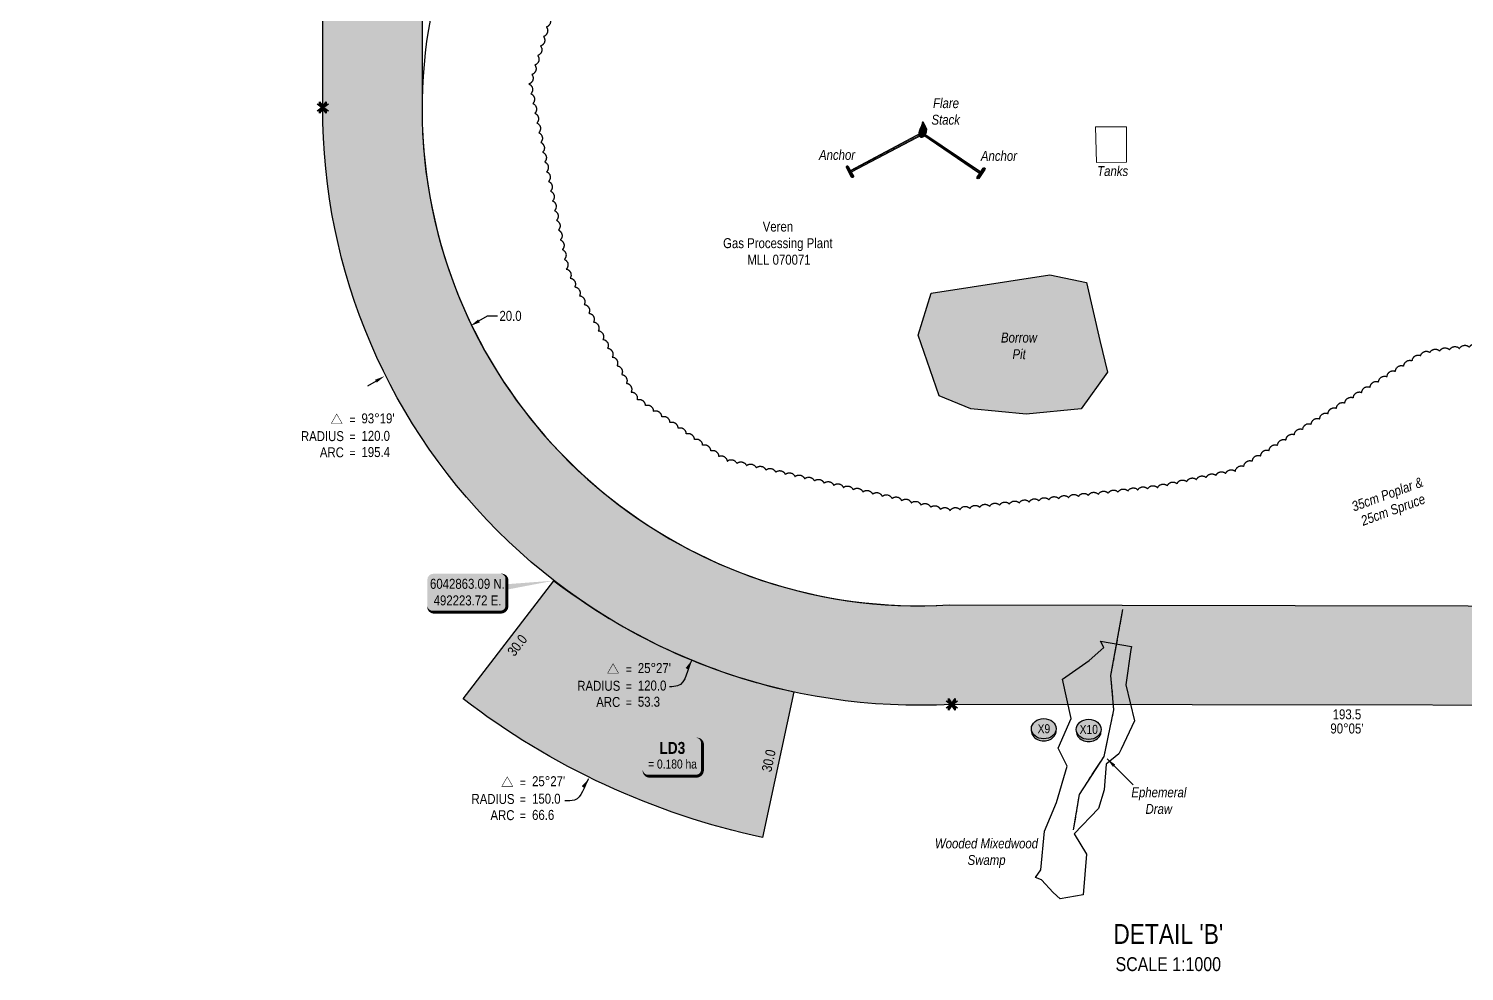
# Model space of a CAD drawing. Extents: x 487965 to 496519, y 6039746 to 6047500.
# Drawn here: x 491743 to 493187, y 6039746 to 6040694 of the extents above; entities that cross this region are included whole.
import ezdxf
from ezdxf.enums import TextEntityAlignment as Align

# ---------------------------------------------------------------- set-up
doc = ezdxf.new("R2010")
doc.units = 0
doc.header["$LTSCALE"] = 5
doc.header["$PDSIZE"] = 0.5
doc.linetypes.add('0', pattern=[1, 1, 0])
doc.linetypes.add('foc-TOPO-ephemeral', pattern=[6.25, 3.125, -0.625, 0.625, -0.625, 0.625, -0.625])
doc.layers.get('Defpoints').update_dxf_attribs({"color": 9})
for name, color, linetype, lineweight in [('AS-GENERAL', 48, 'Continuous', 18), ('C-WS-T', 13, 'Continuous', 9), ('P-TEMP-T', 46, 'Continuous', 18), ('T-TEXT', 48, 'Continuous', 18)]:
    doc.layers.add(name, color=color, linetype=linetype, lineweight=lineweight)
for name, color, linetype in [('AS-POWER-T', 104, 'Continuous'), ('AS-SYMBOL', 7, 'Continuous'), ('C-RW', 13, 'Continuous'), ('DETAIL-T', 7, 'Continuous'), ('L-BD1', 253, 'Continuous'), ('L-MON', 1, 'Continuous'), ('P-CROSSINGS', 250, 'Continuous'), ('P-PROPOSED', 10, 'Continuous'), ('P-PROPOSED-H', 21, 'Continuous'), ('P-TEMP-BLOCKS', 250, 'Continuous'), ('P-TEMP-H', 41, 'Continuous'), ('P-TEMP_LOG DECK', 46, 'Continuous'), ('P-TXT', 4, 'Continuous'), ('T-BUSH', 110, '0'), ('T-BUSH-T', 110, 'Continuous'), ('T-DRAW', 143, 'foc-TOPO-ephemeral'), ('T-WATER', 160, 'Continuous'), ('T-WATER-H', 133, 'Continuous'), ('T-WATER-T', 170, 'Continuous'), ('WETLAND', 143, 'Continuous'), ('WETLAND-T', 146, 'Continuous')]:
    doc.layers.add(name, color=color, linetype=linetype)
doc.styles.add('80', font='ARIALN.TTF', dxfattribs={"height": 10})
doc.styles.add('80CG', font='ARIALN.TTF', dxfattribs={"height": 10})
doc.styles.add('80L', font='ARIALN.TTF', dxfattribs={"height": 10})
doc.styles.add('BOLD', font='ARIALNB.TTF')
doc.styles.add('Crossing', font='ARIALN.TTF', dxfattribs={"height": 10})
doc.styles.add('foc-LtypeFont', font='ARIALN.TTF', dxfattribs={"height": 7.35})
doc.linetypes.add('foc-TOPO-flowdirection-NOLINE', pattern='A,0,[">",foc-LtypeFont,S=0.3,R=0,X=0,Y=-0.945],-20,[">",foc-LtypeFont,S=0.3,R=0,X=0,Y=-0.945],0', length=20)
doc.dimstyles.new('Compass 5 000', dxfattribs={"dimscale": 5, "dimtxt": 9, "dimasz": 2, "dimexe": 0.2, "dimexo": 0.0625, "dimgap": 0.5, "dimtad": 0, "dimtih": 1, "dimtoh": 1, "dimzin": 0, "dimdsep": 46, "dimtxsty": '80CG', "dimcen": 0.1, "dimse1": 1, "dimse2": 1, "dimclrd": 256, "dimclrt": 256, "dimaunit": 1, "dimadec": 4, "dimazin": 0, "dimtfac": 0.06, "dimtofl": 0, "dimtmove": 0, "dimatfit": 1, "dimfxl": 0.2, "dimtolj": 1, "dimtzin": 0, "dimlwd": -1, "dimarcsym": 0})

# ---------------------------------------------------------------- blocks, each defined once
blk = doc.blocks.new('*U77')
h = blk.add_hatch(color=255)
h.dxf.hatch_style = 1
edge = h.paths.add_edge_path()
edge.add_arc((0, 16.49), 0.2, 0, 180, ccw=False)
edge.add_line((0.2, 16.49), (0.2, 0.2))
edge.add_line((0.2, 0.2), (-0.2, 0.2))
edge.add_line((-0.2, 0.2), (-0.2, 16.49))
h = blk.add_hatch(color=255)
h.dxf.hatch_style = 1
edge = h.paths.add_edge_path()
edge.add_arc((-1.1, 0), 0.2, 90, 270, ccw=False)
edge.add_line((-1.1, 0.2), (0.2, 0.2))
edge.add_line((0.2, 0.2), (1.1, 0.2))
edge.add_arc((1.1, 0), 0.2, -90, 90, ccw=False)
edge.add_line((1.1, -0.2), (-1.1, -0.2))
at = {"color": 255, "flags": 128}
blk.add_lwpolyline([(-0.2, 16.49, -1), (0.2, 16.49), (0.2, 0.2), (-0.2, 0.2)], format="xyb", close=True, dxfattribs=at)
at = {"color": 72, "const_width": 0.1, "flags": 128}
for points in [[(0, 16.49), (0, 0)], [(-1.1, 0), (1.1, 0)]]:
    blk.add_lwpolyline(points, dxfattribs=at)
at = {"color": 255}
blk.add_lwpolyline([(-1.1, -0.2, -1), (-1.1, 0.2), (0.2, 0.2), (1.1, 0.2, -1), (1.1, -0.2)], format="xyb", close=True, dxfattribs=at)
blk = doc.blocks.new('*U78')
h = blk.add_hatch(color=255)
h.dxf.hatch_style = 1
edge = h.paths.add_edge_path()
edge.add_arc((0, 14.25), 0.2, 0, 180, ccw=False)
edge.add_line((0.2, 14.25), (0.2, 0.2))
edge.add_line((0.2, 0.2), (-0.2, 0.2))
edge.add_line((-0.2, 0.2), (-0.2, 14.25))
h = blk.add_hatch(color=255)
h.dxf.hatch_style = 1
edge = h.paths.add_edge_path()
edge.add_arc((-1.1, 0), 0.2, 90, 270, ccw=False)
edge.add_line((-1.1, 0.2), (0.2, 0.2))
edge.add_line((0.2, 0.2), (1.1, 0.2))
edge.add_arc((1.1, 0), 0.2, -90, 90, ccw=False)
edge.add_line((1.1, -0.2), (-1.1, -0.2))
at = {"color": 255, "flags": 128}
blk.add_lwpolyline([(-0.2, 14.25, -1), (0.2, 14.25), (0.2, 0.2), (-0.2, 0.2)], format="xyb", close=True, dxfattribs=at)
at = {"color": 72, "const_width": 0.1, "flags": 128}
for points in [[(0, 14.25), (0, 0)], [(-1.1, 0), (1.1, 0)]]:
    blk.add_lwpolyline(points, dxfattribs=at)
at = {"color": 255}
blk.add_lwpolyline([(-1.1, -0.2, -1), (-1.1, 0.2), (0.2, 0.2), (1.1, 0.2, -1), (1.1, -0.2)], format="xyb", close=True, dxfattribs=at)
blk = doc.blocks.new('FLARE')
h = blk.add_hatch(color=255)
h.dxf.hatch_style = 1
h.paths.add_polyline_path([(0.16, 2.41, 0.114147), (0.13, 2.43), (0.11, 2.44, 0.261551), (0.01, 2.42), (0, 2.41, 0.131268), (-0.03, 2.37), (-0.04, 2.35, 0.041497), (-0.05, 2.33), (-0.05, 2.29, 0.015174), (-0.05, 2.29), (-0.06, 2.24, 0.004376), (-0.06, 2.24), (-0.07, 2.18), (-0.08, 2.11), (-0.09, 2.05), (-0.1, 1.98), (-0.12, 1.91), (-0.14, 1.83), (-0.17, 1.76), (-0.19, 1.68), (-0.22, 1.61), (-0.26, 1.53), (-0.29, 1.46), (-0.32, 1.39), (-0.36, 1.32), (-0.39, 1.25, 0.000505), (-0.39, 1.25), (-0.43, 1.18, 0.002398), (-0.43, 1.18), (-0.46, 1.1, 0.004177), (-0.46, 1.1), (-0.5, 1.03, 0.005735), (-0.5, 1.03), (-0.53, 0.95, 0.006994), (-0.53, 0.95), (-0.56, 0.87, 0.00791), (-0.57, 0.87), (-0.6, 0.78, 0.008323), (-0.6, 0.78), (-0.63, 0.69, 0.008095), (-0.63, 0.68), (-0.66, 0.59, 0.008067), (-0.66, 0.59), (-0.68, 0.49, 0.008387), (-0.68, 0.49), (-0.7, 0.39, 0.009056), (-0.71, 0.38), (-0.72, 0.28, 0.010123), (-0.72, 0.28), (-0.74, 0.18, 0.011689), (-0.74, 0.18), (-0.75, 0.08, 0.013925), (-0.75, 0.08), (-0.75, -0.02, 0.016488), (-0.75, -0.02), (-0.75, -0.11, 0.017255), (-0.75, -0.12), (-0.74, -0.2, 0.01735), (-0.74, -0.2), (-0.73, -0.28, 0.017311), (-0.73, -0.29), (-0.71, -0.36, 0.01715), (-0.71, -0.36), (-0.69, -0.43, 0.016886), (-0.69, -0.44), (-0.66, -0.5, 0.016546), (-0.66, -0.5), (-0.63, -0.56, 0.016164), (-0.63, -0.56), (-0.6, -0.61, 0.016329), (-0.6, -0.62), (-0.57, -0.66, 0.018828), (-0.57, -0.67), (-0.54, -0.71, 0.022087), (-0.53, -0.71), (-0.5, -0.75, 0.025345), (-0.49, -0.76), (-0.46, -0.78, 0.028234), (-0.45, -0.79), (-0.42, -0.82, 0.030298), (-0.41, -0.82), (-0.37, -0.84, 0.031129), (-0.36, -0.85), (-0.32, -0.86, 0.030544), (-0.31, -0.87), (-0.27, -0.88, 0.028465), (-0.26, -0.88), (-0.22, -0.89, 0.025311), (-0.21, -0.89), (-0.16, -0.89, 0.02283), (-0.15, -0.89), (-0.11, -0.89, 0.021226), (-0.1, -0.89), (-0.05, -0.88, 0.020401), (-0.04, -0.88), (0, -0.87, 0.020299), (0.01, -0.87), (0.05, -0.85, 0.020911), (0.06, -0.85), (0.11, -0.83, 0.022277), (0.11, -0.83), (0.15, -0.81, 0.023712), (0.16, -0.8), (0.2, -0.78, 0.022408), (0.21, -0.78), (0.24, -0.75, 0.01993), (0.25, -0.74), (0.28, -0.72, 0.017146), (0.28, -0.71), (0.31, -0.68, 0.014211), (0.32, -0.68), (0.35, -0.64, 0.011221), (0.35, -0.64), (0.37, -0.61, 0.008212), (0.38, -0.61), (0.4, -0.57, 0.005172), (0.4, -0.57), (0.42, -0.54, 0.002523), (0.43, -0.54), (0.45, -0.5, 0.001671), (0.45, -0.5), (0.47, -0.47, 0.001229), (0.47, -0.47), (0.49, -0.44, 0.00075), (0.49, -0.44), (0.51, -0.41, 0.00026), (0.51, -0.41), (0.54, -0.37), (0.56, -0.34), (0.58, -0.3), (0.61, -0.27), (0.63, -0.23, 0.001311), (0.63, -0.23), (0.66, -0.19, 0.003726), (0.66, -0.19), (0.69, -0.15, 0.006065), (0.69, -0.14), (0.72, -0.1, 0.008452), (0.72, -0.1), (0.74, -0.05, 0.010991), (0.75, -0.05), (0.77, 0, 0.013767), (0.77, 0), (0.79, 0.05, 0.016839), (0.8, 0.05), (0.81, 0.1, 0.019104), (0.82, 0.11), (0.83, 0.15, 0.016987), (0.83, 0.16), (0.84, 0.21, 0.013636), (0.84, 0.21), (0.85, 0.26, 0.010244), (0.85, 0.27), (0.86, 0.31, 0.006846), (0.86, 0.32), (0.86, 0.37, 0.003419), (0.86, 0.37), (0.86, 0.41), (0.87, 0.46), (0.87, 0.5), (0.88, 0.54), (0.88, 0.59), (0.89, 0.63, 0.001278), (0.89, 0.63), (0.89, 0.67, 0.004735), (0.89, 0.67), (0.9, 0.71, 0.008354), (0.9, 0.72), (0.9, 0.76, 0.012059), (0.9, 0.76), (0.9, 0.8, 0.015712), (0.9, 0.81), (0.9, 0.85, 0.018457), (0.9, 0.85), (0.9, 0.89, 0.018102), (0.9, 0.9), (0.89, 0.94, 0.016533), (0.89, 0.95), (0.88, 0.99, 0.014576), (0.88, 0.99), (0.87, 1.03, 0.012435), (0.86, 1.04), (0.85, 1.08, 0.010283), (0.85, 1.09), (0.83, 1.13, 0.00824), (0.83, 1.13), (0.81, 1.18, 0.00638), (0.81, 1.18), (0.78, 1.23, 0.004735), (0.78, 1.23), (0.76, 1.29, 0.003388), (0.75, 1.29), (0.73, 1.34, 0.002345), (0.73, 1.34), (0.7, 1.4, 0.001492), (0.7, 1.4), (0.67, 1.46, 0.000746), (0.67, 1.46), (0.63, 1.51), (0.6, 1.57), (0.57, 1.62), (0.55, 1.68), (0.52, 1.73), (0.49, 1.78), (0.47, 1.83), (0.45, 1.87), (0.42, 1.92), (0.4, 1.97), (0.38, 2.02), (0.35, 2.08, 0.000332), (0.35, 2.08), (0.33, 2.13, 0.001849), (0.33, 2.13), (0.3, 2.19, 0.0038), (0.3, 2.19), (0.27, 2.24, 0.006473), (0.27, 2.24), (0.25, 2.29, 0.010865), (0.24, 2.3), (0.22, 2.34, 0.019524), (0.22, 2.34), (0.19, 2.38, 0.041077), (0.18, 2.39)])
at = {"color": 48, "flags": 128}
for points in [[(0.11, -0.72), (0.07, -0.74), (0.03, -0.76), (-0.02, -0.77), (-0.07, -0.78), (-0.11, -0.79), (-0.16, -0.79), (-0.2, -0.79), (-0.25, -0.78), (-0.29, -0.77), (-0.32, -0.76), (-0.36, -0.74), (-0.4, -0.71), (-0.43, -0.68), (-0.46, -0.65), (-0.49, -0.61), (-0.52, -0.56), (-0.54, -0.51), (-0.57, -0.46), (-0.59, -0.4), (-0.61, -0.33), (-0.63, -0.26), (-0.64, -0.19), (-0.65, -0.11), (-0.65, -0.02), (-0.65, 0.07), (-0.64, 0.17), (-0.63, 0.27), (-0.61, 0.36), (-0.58, 0.46), (-0.56, 0.56), (-0.53, 0.66), (-0.5, 0.75), (-0.47, 0.83), (-0.44, 0.91), (-0.41, 0.99), (-0.37, 1.06), (-0.34, 1.13), (-0.3, 1.2), (-0.27, 1.27), (-0.23, 1.34), (-0.2, 1.42), (-0.16, 1.49), (-0.13, 1.57), (-0.1, 1.65), (-0.07, 1.73), (-0.04, 1.8), (-0.02, 1.88), (0, 1.96), (0.01, 2.03), (0.02, 2.1), (0.03, 2.17), (0.04, 2.22), (0.05, 2.27), (0.05, 2.31), (0.06, 2.34), (0.08, 2.35), (0.09, 2.34), (0.11, 2.32), (0.13, 2.29), (0.16, 2.25), (0.18, 2.2), (0.21, 2.14), (0.24, 2.09), (0.26, 2.03), (0.29, 1.98), (0.31, 1.93), (0.33, 1.88), (0.36, 1.83), (0.38, 1.78), (0.41, 1.73), (0.43, 1.68), (0.46, 1.63), (0.49, 1.58), (0.52, 1.52), (0.55, 1.47), (0.58, 1.41), (0.61, 1.35), (0.64, 1.3), (0.67, 1.24), (0.69, 1.19), (0.72, 1.14), (0.74, 1.09), (0.75, 1.05), (0.77, 1), (0.78, 0.96), (0.79, 0.92), (0.8, 0.88), (0.8, 0.84), (0.8, 0.8), (0.8, 0.76), (0.8, 0.72), (0.79, 0.68), (0.79, 0.64), (0.78, 0.6), (0.78, 0.56), (0.77, 0.51), (0.77, 0.47), (0.76, 0.42), (0.76, 0.37), (0.76, 0.33), (0.75, 0.28), (0.74, 0.23), (0.73, 0.18), (0.72, 0.13), (0.7, 0.09), (0.68, 0.04), (0.66, 0), (0.63, -0.05), (0.61, -0.09), (0.58, -0.13), (0.55, -0.17), (0.53, -0.21), (0.5, -0.25), (0.48, -0.28), (0.45, -0.32), (0.43, -0.35), (0.41, -0.38), (0.39, -0.42), (0.37, -0.45), (0.34, -0.48), (0.32, -0.51), (0.3, -0.55), (0.27, -0.58), (0.24, -0.61), (0.21, -0.64), (0.18, -0.67), (0.15, -0.7)], [(0.02, -0.75), (-0.01, -0.76), (-0.03, -0.77), (-0.05, -0.78), (-0.08, -0.78), (-0.11, -0.79), (-0.13, -0.79), (-0.16, -0.79), (-0.18, -0.78), (-0.2, -0.78), (-0.23, -0.77), (-0.25, -0.76), (-0.26, -0.74), (-0.28, -0.73), (-0.3, -0.71), (-0.32, -0.69), (-0.33, -0.66), (-0.35, -0.63), (-0.36, -0.6), (-0.37, -0.57), (-0.39, -0.53), (-0.4, -0.49), (-0.4, -0.45), (-0.41, -0.41), (-0.41, -0.36), (-0.41, -0.31), (-0.4, -0.25), (-0.39, -0.2), (-0.38, -0.14), (-0.37, -0.09), (-0.36, -0.03), (-0.34, 0.02), (-0.32, 0.07), (-0.31, 0.12), (-0.29, 0.16), (-0.27, 0.21), (-0.25, 0.25), (-0.23, 0.29), (-0.21, 0.33), (-0.19, 0.37), (-0.17, 0.41), (-0.15, 0.45), (-0.14, 0.49), (-0.12, 0.53), (-0.1, 0.58), (-0.08, 0.62), (-0.07, 0.66), (-0.06, 0.71), (-0.05, 0.75), (-0.04, 0.79), (-0.03, 0.83), (-0.03, 0.87), (-0.02, 0.9), (-0.02, 0.93), (-0.01, 0.95), (-0.01, 0.96), (0, 0.97), (0.01, 0.96), (0.02, 0.95), (0.03, 0.94), (0.04, 0.91), (0.06, 0.88), (0.07, 0.86), (0.09, 0.82), (0.1, 0.79), (0.12, 0.76), (0.13, 0.74), (0.14, 0.71), (0.16, 0.68), (0.17, 0.65), (0.18, 0.63), (0.2, 0.6), (0.21, 0.57), (0.23, 0.54), (0.25, 0.51), (0.26, 0.47), (0.28, 0.44), (0.3, 0.41), (0.31, 0.38), (0.33, 0.35), (0.34, 0.32), (0.36, 0.29), (0.37, 0.27), (0.38, 0.24), (0.39, 0.22), (0.39, 0.19), (0.4, 0.17), (0.4, 0.15), (0.41, 0.13), (0.41, 0.1), (0.41, 0.08), (0.4, 0.06), (0.4, 0.04), (0.4, 0.01), (0.39, -0.01), (0.39, -0.03), (0.39, -0.06), (0.39, -0.08), (0.38, -0.11), (0.38, -0.14), (0.38, -0.16), (0.38, -0.19), (0.37, -0.22), (0.37, -0.24), (0.36, -0.27), (0.35, -0.3), (0.34, -0.32), (0.32, -0.35), (0.31, -0.37), (0.3, -0.4), (0.28, -0.42), (0.27, -0.44), (0.25, -0.46), (0.24, -0.48), (0.22, -0.5), (0.21, -0.52), (0.2, -0.54), (0.19, -0.56), (0.17, -0.58), (0.16, -0.6), (0.15, -0.61), (0.14, -0.63), (0.12, -0.65), (0.11, -0.67), (0.09, -0.69), (0.08, -0.7), (0.06, -0.72), (0.04, -0.74)]]:
    blk.add_lwpolyline(points, close=True, dxfattribs=at)
blk = doc.blocks.new('TEMP')
h = blk.add_hatch(color=255)
h.dxf.hatch_style = 1
h.paths.add_polyline_path([(0, 0.25), (-0.67, 1.15), (-0.67, 0.67), (-1.15, 0.67), (-0.25, 0), (-1.15, -0.67), (-0.67, -0.67), (-0.67, -1.15), (0, -0.25), (0.67, -1.15), (0.67, -0.67), (1.15, -0.67), (0.25, 0), (1.15, 0.67), (0.67, 0.67), (0.67, 1.15)])
h.paths.add_polyline_path([(0.57, 0.85), (0.57, 0.57), (0.85, 0.57), (0.08, 0), (0.85, -0.57), (0.57, -0.57), (0.57, -0.85), (0, -0.08), (-0.57, -0.85), (-0.57, -0.57), (-0.85, -0.57), (-0.08, 0), (-0.85, 0.57), (-0.57, 0.57), (-0.57, 0.85), (0, 0.08)], flags=16)
h = blk.add_hatch(color=1)
h.dxf.hatch_style = 1
h.paths.add_polyline_path([(0, 0.08), (-0.57, 0.85), (-0.57, 0.57), (-0.85, 0.57), (-0.08, 0), (-0.85, -0.57), (-0.57, -0.57), (-0.57, -0.85), (0, -0.08), (0.57, -0.85), (0.57, -0.57), (0.85, -0.57), (0.08, 0), (0.85, 0.57), (0.57, 0.57), (0.57, 0.85)])
at = {"color": 1}
for p, q in [((-0.08, 0), (0.08, 0)), ((0, 0.08), (0, -0.08))]:
    blk.add_line(p, q, dxfattribs=at)
at = {"color": 255, "flags": 128}
blk.add_lwpolyline([(-0.25, 0), (-1.15, 0.67), (-0.67, 0.67), (-0.67, 1.15), (0, 0.25), (0.67, 1.15), (0.67, 0.67), (1.15, 0.67), (0.25, 0), (1.15, -0.67), (0.67, -0.67), (0.67, -1.15), (0, -0.25), (-0.67, -1.15), (-0.67, -0.67), (-1.15, -0.67)], close=True, dxfattribs=at)
at = {"color": 1, "flags": 128}
blk.add_lwpolyline([(-0.08, 0), (-0.85, 0.57), (-0.57, 0.57), (-0.57, 0.85), (0, 0.08), (0.57, 0.85), (0.57, 0.57), (0.85, 0.57), (0.08, 0), (0.85, -0.57), (0.57, -0.57), (0.57, -0.85), (0, -0.08), (-0.57, -0.85), (-0.57, -0.57), (-0.85, -0.57)], close=True, dxfattribs=at)
blk = doc.blocks.new('*D73')
at = {"layer": 'Defpoints', "color": 0, "transparency": 16777216}
for p in [(492187.6, 6040395.5), (492207.5, 6040361.5), (492121.2, 6040311)]:
    blk.add_point(p, dxfattribs=at)
at = {"layer": 'P-TXT', "transparency": 16777216}
for p, q in [((492196.2, 6040400.6), (492204.8, 6040405.6)), ((492204.8, 6040405.6), (492214.8, 6040405.6)), ((492092.7, 6040340), (492084, 6040335))]:
    blk.add_line(p, q, dxfattribs=at)
for points in [[(492195.4, 6040402), (492197.1, 6040399.1), (492187.6, 6040395.5)], [(492091.8, 6040341.4), (492093.5, 6040338.6), (492101.3, 6040345.1)]]:
    blk.add_solid(points, dxfattribs=at)
at = {"layer": 'P-TXT', "transparency": 16777216, "insert": (492228, 6040405.6), "char_height": 10, "attachment_point": 5, "style": '80CG'}
blk.add_mtext('\\A1;20.0', dxfattribs=at)
blk = doc.blocks.new('curve')
at = {"const_width": 0.1}
blk.add_lwpolyline([(-4.99, 5.39), (-6.08, 3.49), (-3.89, 3.49)], close=True, dxfattribs=at)
at = {"style": '80'}
for p in [(-2.44, 3.36), (-2.44, -0.04), (-2.44, -3.3)]:
    blk.add_text('=', height=1.8, dxfattribs=at).set_placement(p)
for s, p in [('RADIUS', (-3.54, -0.05)), ('ARC', (-3.54, -3.31))]:
    blk.add_text(s, height=2, dxfattribs=at).set_placement(p, align=Align.RIGHT)
for tag, p in [('DELTA', (0, 3.52)), ('CURVE_RADIUS', (0, 0)), ('ARC_LENGTH', (0, -3.26))]:
    blk.add_attdef(tag, p, '', height=2, dxfattribs=at)
blk = doc.blocks.new('*U81')
h = blk.add_hatch(color=254)
edge = h.paths.add_edge_path()
edge.add_line((-34, -20), (34, -20))
edge.add_arc((34, -14), 6, 270, 360)
edge.add_line((40, -14), (40, 12.5))
edge.add_arc((34, 12.5), 6, 0, 90)
edge.add_line((34, 18.5), (-34, 18.5))
edge.add_arc((-34, 12.5), 6, 90, 180)
edge.add_line((-40, 12.5), (-40, -14))
edge.add_arc((-34, -14), 6, 180, 270)
at = {"color": 1, "flags": 128}
blk.add_lwpolyline([(-34, -20, 3, 3, 0), (34, -20, 3, 3, 0.414214), (40, -14, 3, 3, 0), (40, 12.5, 3, 0, 0.414214), (34, 18.5, 0, 0, 0), (-34, 18.5, 0, 0, 0.414214), (-40, 12.5, 0, 0, 0), (-40, -14, 0, 3, 0.414214)], format="xyseb", close=True, dxfattribs=at)
blk.add_lwpolyline([(87.4, 11.6, 0, 10, 0), (0, 0, 5, 5, 0)], format="xyseb", dxfattribs=at)
at = {"color": 1, "style": '80'}
blk.add_attdef('ENTER_TEXT_001', (-36, -5), '', height=10, dxfattribs=at)
blk = doc.blocks.new('*U94')
at = {"true_color": 0xff8aff}
h = blk.add_hatch(color=211, dxfattribs=at)
edge = h.paths.add_edge_path()
edge.add_line((-24, -20), (24, -20))
edge.add_arc((24, -14), 6, 270, 360)
edge.add_line((30, -14), (30, 12.5))
edge.add_arc((24, 12.5), 6, 0, 90)
edge.add_line((24, 18.5), (-24, 18.5))
edge.add_arc((-24, 12.5), 6, 90, 180)
edge.add_line((-30, 12.5), (-30, -14))
edge.add_arc((-24, -14), 6, 180, 270)
at = {"color": 250, "flags": 128}
blk.add_lwpolyline([(-24, -20, 3, 3, 0), (24, -20, 3, 3, 0.414214), (30, -14, 3, 3, 0), (30, 12.5, 3, 0, 0.414214), (24, 18.5, 0, 0, 0), (-24, 18.5, 0, 0, 0.414214), (-30, 12.5, 0, 0, 0), (-30, -14, 0, 3, 0.414214)], format="xyseb", close=True, dxfattribs=at)
at = {"flags": 128}
blk.add_lwpolyline([(-28.2, 1.9, 0, 7.5, 0), (0, 0, 0, 0, 0)], format="xyseb", dxfattribs=at)
at = {"color": 250}
for tag, p, height, style in [('TEMP_AREA_W1_001', (-9.2, 2.2), 12, 'BOLD'), ('ENTER_TEXT_001', (-30.7, -12.5), 9, '80')]:
    blk.add_attdef(tag, p, '', height=height, dxfattribs=dict(at, style=style))
blk = doc.blocks.new('xing2')
h = blk.add_hatch(color=50)
h.dxf.hatch_style = 1
edge = h.paths.add_edge_path()
edge.add_ellipse((0, 0), major_axis=(-12.5, 0), ratio=0.816297, start_angle=0, end_angle=360)
h = blk.add_hatch(color=250)
h.dxf.hatch_style = 1
edge = h.paths.add_edge_path()
edge.add_ellipse((0, -2), major_axis=(-12.5, 0), ratio=0.816297, start_angle=0, end_angle=180)
edge.add_line((12.5, -2), (12.5, 0))
edge.add_ellipse((0, 0), major_axis=(-12.5, 0), ratio=0.816297, start_angle=0, end_angle=180, ccw=False)
edge.add_line((-12.5, 0), (-12.5, -2))
at = {"color": 250}
blk.add_ellipse((0, 0), major_axis=(-12.5, 0), ratio=0.816297, dxfattribs=at)
blk.add_ellipse((0, -2), major_axis=(-12.5, 0), ratio=0.816297, start_param=0, end_param=3.141593, dxfattribs=at)
at = {"color": 250, "style": 'Crossing'}
blk.add_attdef('CROSSING', text='', height=9, dxfattribs=at).set_placement((0.1, 0), align=Align.MIDDLE_CENTER)
at = {"color": 250, "style": 'Crossing', "flags": 1}
for tag, p in [('OWNER', (0.1, -12.5)), ('DESCRIPTION', (0.1, -25.8)), ('LOCATION', (0.1, -39.3)), ('DWG_REF', (0.1, -52.8))]:
    blk.add_attdef(tag, text='', height=9, dxfattribs=at).set_placement(p, align=Align.MIDDLE_CENTER)

msp = doc.modelspace()

# ---------------------------------------------------------------- hatches: boundary and pattern name
at = {"layer": 'P-PROPOSED-H'}
h = msp.add_hatch(color=256, dxfattribs=at)
h.dxf.hatch_style = 1
edge = h.paths.add_edge_path()
edge.add_line((491743.591, 6041467.413), (492140.231, 6041466.854))
edge.add_line((492140.231, 6041466.854), (492139.029, 6040615.11))
edge.add_arc((492638.767, 6040613.7), 499.739, 179.838389, 273.469934)
edge.add_line((492669.014, 6040114.877), (493539.209, 6040113.493))
edge.add_line((493539.209, 6040113.493), (493540.353, 6040706.632))
edge.add_line((493540.353, 6040706.632), (493390.798, 6040706.547))
edge.add_line((493390.798, 6040706.547), (493390.741, 6040806.495))
edge.add_line((493390.741, 6040806.495), (493640.494, 6040806.637))
edge.add_line((493640.494, 6040806.637), (493638.964, 6040013.386))
edge.add_line((493638.964, 6040013.386), (492671.82, 6040014.925))
edge.add_arc((492638.767, 6040613.7), 599.687, 179.84543, 273.159572, ccw=False)
edge.add_line((492039.082, 6040615.318), (492040.142, 6041367.047))
edge.add_line((492040.142, 6041367.047), (491743.416, 6041367.465))
edge.add_line((491743.416, 6041367.465), (491743.591, 6041467.413))
at = {"layer": 'P-TEMP-H'}
h = msp.add_hatch(color=256, dxfattribs=at)
h.dxf.hatch_style = 1
edge = h.paths.add_edge_path()
edge.add_line((492180.297, 6040020.483), (492271.7, 6040139.319))
edge.add_arc((492640.236, 6040618.556), 604.555, 232.439499, 257.841411)
edge.add_line((492512.906, 6040027.562), (492481.331, 6039881.003))
edge.add_arc((492640.224, 6040618.529), 754.448, 232.437974, 257.842038, ccw=False)
at = {"layer": 'T-WATER-H'}
h = msp.add_hatch(color=256, dxfattribs=at)
h.dxf.hatch_style = 1
h.paths.add_polyline_path([(492690.895, 6040312.133), (492659.145, 6040325.362), (492637.979, 6040386.216), (492651.208, 6040428.55), (492770.27, 6040447.07), (492807.312, 6040439.133), (492820.541, 6040380.924), (492828.479, 6040349.174), (492802.021, 6040312.133), (492746.458, 6040306.841)])

# ---------------------------------------------------------------- linework, layer by layer
at = {"layer": 'AS-GENERAL', "flags": 128}
msp.add_lwpolyline([(492847.575, 6040560.383), (492847.655, 6040595.818), (492816.32, 6040595.683), (492817.265, 6040559.998)], close=True, dxfattribs=at)
at = {"layer": 'C-RW'}
msp.add_lwpolyline([(493541.553, 6041212.885), (493391.881, 6041213.137), (492777.452, 6041214.168), (492541.975, 6041214.564), (492541.743, 6041104.103, 0.9346832), (492669.032, 6040115.057), (493539.227, 6040113.511), (493539.756, 6040363.38)], format="xyb", close=True, dxfattribs=at)
at = {"layer": 'P-PROPOSED', "flags": 128}
msp.add_lwpolyline([(491743.591, 6041467.413), (492140.231, 6041466.854), (492139.029, 6040615.11, 0.43290207), (492669.014, 6040114.877), (493539.209, 6040113.493), (493540.353, 6040706.632), (493390.798, 6040706.547), (493390.741, 6040806.495), (493640.494, 6040806.637), (493638.964, 6040013.386), (492671.82, 6040014.925, -0.43125858), (492039.082, 6040615.318), (492040.142, 6041367.047), (491743.416, 6041367.465)], format="xyb", dxfattribs=at)
at = {"layer": 'P-TEMP_LOG DECK', "linetype": 'Continuous', "flags": 128}
msp.add_lwpolyline([(492180.297, 6040020.483), (492271.7, 6040139.319, 0.11129286), (492512.906, 6040027.562), (492481.331, 6039881.003, -0.11130237)], format="xyb", close=True, dxfattribs=at)
at = {"layer": 'T-BUSH', "flags": 128}
msp.add_lwpolyline([(491847.034, 6041230.002, -0.52056705), (491857.025, 6041230.247, -0.52056705), (491867.017, 6041230.492, -0.52056705), (491877.009, 6041230.737, -0.52056705), (491887.001, 6041230.982, -0.52056705), (491896.993, 6041231.227, -0.52056705), (491906.984, 6041231.472, -0.52056705), (491916.976, 6041231.716, -0.52056705), (491926.968, 6041231.961, -0.52056705), (491936.96, 6041232.206, -0.52056705), (491946.952, 6041232.451, -0.52056705), (491956.943, 6041232.696, -0.52056705), (491966.935, 6041232.941, -0.52056705), (491976.927, 6041233.186, -0.52056705), (491986.919, 6041233.431, -0.52056705), (491996.91, 6041233.676, -0.52056705), (492006.902, 6041233.92, -0.52056705), (492016.894, 6041234.165, -0.52056705), (492026.886, 6041234.41, -0.52056705), (492036.876, 6041234.21, -0.52056705), (492046.867, 6041233.914, -0.52056705), (492056.857, 6041233.617, -0.52056705), (492066.848, 6041233.321, -0.52056705), (492076.838, 6041233.025, -0.52056705), (492086.828, 6041232.729, -0.52056705), (492096.819, 6041232.433, -0.52056705), (492106.809, 6041232.137, -0.52056705), (492116.8, 6041231.841, -0.52056705), (492126.79, 6041231.545, -0.52056705), (492136.78, 6041231.248, -0.52056705), (492146.771, 6041230.952, -0.52056705), (492156.761, 6041230.656, -0.52056705), (492166.752, 6041230.36, -0.52056705), (492176.742, 6041230.064, -0.52056705), (492186.732, 6041229.768, -0.52056705), (492196.723, 6041229.472, -0.52056705), (492206.713, 6041229.175, -0.52056705), (492216.704, 6041228.879, -0.52056705), (492226.694, 6041228.583, -0.52056705), (492236.684, 6041228.287, -0.52056705), (492246.675, 6041227.991, -0.52056705), (492256.665, 6041227.695, -0.52056705), (492266.656, 6041227.399, -0.52056705), (492276.646, 6041227.103, -0.52056705), (492286.636, 6041226.806, -0.52056705), (492296.627, 6041226.51, -0.52056705), (492306.617, 6041226.214, -0.52056705), (492316.608, 6041225.918, -0.52056705), (492326.598, 6041225.622, -0.52056705), (492336.588, 6041225.326, -0.52056705), (492346.579, 6041225.03, -0.52056705), (492356.569, 6041224.733, -0.52056705), (492366.56, 6041224.437, -0.52056705), (492376.55, 6041224.141, -0.52056705), (492386.54, 6041223.845, -0.52056705), (492396.531, 6041223.549, -0.52056705), (492406.521, 6041223.253, -0.52056705), (492416.512, 6041222.957, -0.52056705), (492426.502, 6041222.661, -0.52056705), (492436.493, 6041222.364, -0.52056705), (492446.483, 6041222.068, -0.52056705), (492456.473, 6041221.772, -0.52056705), (492466.464, 6041221.476, -0.52056705), (492476.454, 6041221.18, -0.52056705), (492486.445, 6041220.884, -0.52056705), (492496.435, 6041220.588, -0.52056705), (492506.425, 6041220.292, -0.52056705), (492516.416, 6041219.995, -0.52056705), (492526.406, 6041219.699, -0.52056705), (492536.397, 6041219.403, -0.52056705), (492537.355, 6041211.409, -0.52056705), (492536.064, 6041201.498, -0.52056705), (492534.774, 6041191.587, -0.52056705), (492533.483, 6041181.676, -0.52056705), (492532.192, 6041171.765, -0.52056705), (492530.901, 6041161.854, -0.52056705), (492529.61, 6041151.943, -0.52056705), (492528.376, 6041142.029, -0.52056705), (492528.608, 6041132.037, -0.52056705), (492528.841, 6041122.045, -0.52056705), (492529.073, 6041112.053, -0.52056705), (492529.305, 6041102.061, -0.52056705), (492529.538, 6041092.069, -0.52056705), (492529.77, 6041082.076, -0.52056705), (492530.002, 6041072.084, -0.52056705), (492530.235, 6041062.092, -0.52056705), (492530.467, 6041052.1, -0.52056705), (492530.7, 6041042.108, -0.52056705), (492530.932, 6041032.116, -0.52056705), (492531.164, 6041022.124, -0.52056705), (492530.692, 6041012.196, -0.52056705), (492528.655, 6041002.411, -0.52056705), (492526.618, 6040992.626, -0.52056705), (492524.581, 6040982.841, -0.52056705), (492522.544, 6040973.056, -0.52056705), (492519.128, 6040964.2, -0.52056705), (492510.823, 6040958.639, -0.52056705), (492502.519, 6040953.077, -0.52056705), (492494.214, 6040947.516, -0.52056705), (492485.91, 6040941.955, -0.52056705), (492477.605, 6040936.393, -0.52056705), (492469.3, 6040930.832, -0.52056705), (492460.996, 6040925.27, -0.52056705), (492452.691, 6040919.709, -0.52056705), (492444.386, 6040914.148, -0.52056705), (492436.082, 6040908.586, -0.52056705), (492427.777, 6040903.025, -0.52056705), (492419.472, 6040897.464, -0.52056705), (492411.168, 6040891.902, -0.52056705), (492402.863, 6040886.341, -0.52056705), (492394.559, 6040880.78, -0.52056705), (492386.254, 6040875.218, -0.52056705), (492377.949, 6040869.657, -0.52056705), (492369.645, 6040864.095, -0.52056705), (492361.34, 6040858.534, -0.52056705), (492353.035, 6040852.973, -0.52056705), (492344.731, 6040847.411, -0.52056705), (492336.426, 6040841.85, -0.52056705), (492328.121, 6040836.289, -0.52056705), (492319.817, 6040830.727, -0.52056705), (492311.512, 6040825.166, -0.52056705), (492303.208, 6040819.604, -0.52056705), (492299.102, 6040810.926, -0.52056705), (492296.181, 6040801.367, -0.52056705), (492293.26, 6040791.809, -0.52056705), (492290.34, 6040782.25, -0.52056705), (492287.419, 6040772.692, -0.52056705), (492284.498, 6040763.133, -0.52056705), (492281.578, 6040753.575, -0.52056705), (492278.657, 6040744.016, -0.52056705), (492275.736, 6040734.458, -0.52056705), (492272.815, 6040724.899, -0.52056705), (492269.895, 6040715.341, -0.52056705), (492266.974, 6040705.782, -0.52056705), (492264.053, 6040696.224, -0.52056705), (492261.133, 6040686.665, -0.52056705), (492258.212, 6040677.106, -0.52056705), (492255.291, 6040667.548, -0.52056705), (492252.37, 6040657.989, -0.52056705), (492249.45, 6040648.431, -0.52056705), (492246.532, 6040638.872, -0.52056705), (492248.51, 6040629.075, -0.52056705), (492250.487, 6040619.278, -0.52056705), (492252.465, 6040609.481, -0.52056705), (492254.442, 6040599.683, -0.52056705), (492256.42, 6040589.886, -0.52056705), (492258.397, 6040580.089, -0.52056705), (492260.375, 6040570.292, -0.52056705), (492262.352, 6040560.495, -0.52056705), (492264.33, 6040550.697, -0.52056705), (492266.307, 6040540.9, -0.52056705), (492268.285, 6040531.103, -0.52056705), (492270.262, 6040521.306, -0.52056705), (492272.24, 6040511.509, -0.52056705), (492274.217, 6040501.711, -0.52056705), (492276.195, 6040491.914, -0.52056705), (492278.172, 6040482.117, -0.52056705), (492280.15, 6040472.32, -0.52056705), (492282.127, 6040462.523, -0.52056705), (492284.105, 6040452.725, -0.52056705), (492287.956, 6040443.602, -0.52056705), (492292.669, 6040434.788, -0.52056705), (492297.382, 6040425.974, -0.52056705), (492302.095, 6040417.16, -0.52056705), (492306.808, 6040408.347, -0.52056705), (492311.521, 6040399.533, -0.52056705), (492316.234, 6040390.719, -0.52056705), (492320.947, 6040381.905, -0.52056705), (492325.661, 6040373.091, -0.52056705), (492330.374, 6040364.278, -0.52056705), (492335.087, 6040355.464, -0.52056705), (492339.8, 6040346.65, -0.52056705), (492344.513, 6040337.836, -0.52056705), (492349.226, 6040329.022, -0.52056705), (492355.201, 6040321.332, -0.52056705), (492363.409, 6040315.628, -0.52056705), (492371.616, 6040309.925, -0.52056705), (492379.824, 6040304.221, -0.52056705), (492388.031, 6040298.517, -0.52056705), (492396.239, 6040292.813, -0.52056705), (492404.446, 6040287.109, -0.52056705), (492412.654, 6040281.406, -0.52056705), (492420.861, 6040275.702, -0.52056705), (492429.069, 6040269.998, -0.52056705), (492437.276, 6040264.294, -0.52056705), (492445.851, 6040259.426, -0.52056705), (492455.6, 6040257.22, -0.52056705), (492465.348, 6040255.015, -0.52056705), (492475.097, 6040252.81, -0.52056705), (492484.845, 6040250.604, -0.52056705), (492494.594, 6040248.399, -0.52056705), (492504.342, 6040246.193, -0.52056705), (492514.09, 6040243.988, -0.52056705), (492523.839, 6040241.782, -0.52056705), (492533.587, 6040239.577, -0.52056705), (492543.336, 6040237.372, -0.52056705), (492553.084, 6040235.166, -0.52056705), (492562.833, 6040232.961, -0.52056705), (492572.581, 6040230.755, -0.52056705), (492582.329, 6040228.55, -0.52056705), (492592.078, 6040226.345, -0.52056705), (492601.826, 6040224.139, -0.52056705), (492611.575, 6040221.934, -0.52056705), (492621.323, 6040219.728, -0.52056705), (492631.072, 6040217.523, -0.52056705), (492640.82, 6040215.317, -0.52056705), (492650.568, 6040213.112, -0.52056705), (492660.317, 6040210.907, -0.52056705), (492670.121, 6040209.684, -0.52056705), (492680.055, 6040210.782, -0.52056705), (492689.989, 6040211.879, -0.52056705), (492699.924, 6040212.977, -0.52056705), (492709.858, 6040214.075, -0.52056705), (492719.792, 6040215.172, -0.52056705), (492729.727, 6040216.27, -0.52056705), (492739.661, 6040217.368, -0.52056705), (492749.595, 6040218.465, -0.52056705), (492759.53, 6040219.563, -0.52056705), (492769.464, 6040220.661, -0.52056705), (492779.398, 6040221.758, -0.52056705), (492789.333, 6040222.856, -0.52056705), (492799.267, 6040223.953, -0.52056705), (492809.201, 6040225.051, -0.52056705), (492819.136, 6040226.149, -0.52056705), (492829.07, 6040227.246, -0.52056705), (492839.004, 6040228.344, -0.52056705), (492848.939, 6040229.442, -0.52056705), (492858.873, 6040230.539, -0.52056705), (492868.807, 6040231.637, -0.52056705), (492878.742, 6040232.735, -0.52056705), (492888.524, 6040234.779, -0.52056705), (492898.304, 6040236.839, -0.52056705), (492908.084, 6040238.9, -0.52056705), (492917.864, 6040240.961, -0.52056705), (492927.644, 6040243.022, -0.52056705), (492937.424, 6040245.083, -0.52056705), (492947.204, 6040247.144, -0.52056705), (492956.984, 6040249.204, -0.52056705), (492965.556, 6040254.256, -0.52056705), (492974.023, 6040259.567, -0.52056705), (492982.49, 6040264.879, -0.52056705), (492990.956, 6040270.19, -0.52056705), (492999.423, 6040275.502, -0.52056705), (493007.89, 6040280.813, -0.52056705), (493016.356, 6040286.124, -0.52056705), (493024.823, 6040291.436, -0.52056705), (493033.29, 6040296.747, -0.52056705), (493041.756, 6040302.059, -0.52056705), (493050.223, 6040307.37, -0.52056705), (493058.69, 6040312.681, -0.52056705), (493067.156, 6040317.993, -0.52056705), (493075.623, 6040323.304, -0.52056705), (493084.09, 6040328.616, -0.52056705), (493092.557, 6040333.927, -0.52056705), (493101.023, 6040339.238, -0.52056705), (493109.49, 6040344.55, -0.52056705), (493117.957, 6040349.861, -0.52056705), (493126.423, 6040355.173, -0.52056705), (493134.89, 6040360.484, -0.52056705), (493143.357, 6040365.795, -0.52056705), (493152.616, 6040368.902, -0.52056705), (493162.526, 6040370.199, -0.52056705), (493172.437, 6040371.496, -0.52056705), (493182.347, 6040372.793, -0.52056705), (493192.257, 6040374.09, -0.52056705), (493202.167, 6040375.388, -0.52056705), (493212.078, 6040376.685, -0.52056705), (493221.988, 6040377.982, -0.52056705), (493231.898, 6040379.279, -0.52056705), (493241.809, 6040380.576, -0.52056705), (493251.719, 6040381.873, -0.52056705), (493261.629, 6040383.17, -0.52056705), (493271.539, 6040384.467, -0.52056705), (493281.45, 6040385.764, -0.52056705), (493291.36, 6040387.061, -0.52056705), (493301.27, 6040388.358, -0.52056705), (493311.18, 6040389.655, -0.52056705), (493321.091, 6040390.952, -0.52056705), (493331.001, 6040392.249, -0.52056705), (493340.911, 6040393.547, -0.52056705), (493350.821, 6040394.844, -0.52056705), (493360.732, 6040396.141, -0.52056705), (493370.642, 6040397.438, -0.52056705), (493380.552, 6040398.735, -0.52056705), (493390.463, 6040400.032, -0.52056705), (493400.373, 6040401.329, -0.52056705), (493401.699, 6040410.49, -0.52056705), (493402.125, 6040420.476, -0.52056705), (493402.552, 6040430.461, -0.52056705), (493402.978, 6040440.447, -0.52056705), (493403.404, 6040450.433, -0.52056705), (493403.83, 6040460.418, -0.52056705), (493404.257, 6040470.404, -0.52056705), (493404.683, 6040480.39, -0.52056705), (493405.109, 6040490.376, -0.52056705), (493405.535, 6040500.361, -0.52056705), (493405.961, 6040510.347, -0.52056705), (493406.388, 6040520.333, -0.52056705), (493406.814, 6040530.318, -0.52056705), (493407.24, 6040540.304, -0.52056705), (493407.666, 6040550.29, -0.52056705), (493408.093, 6040560.275, -0.52056705), (493408.519, 6040570.261, -0.52056705), (493408.945, 6040580.247, -0.52056705), (493409.371, 6040590.233, -0.52056705), (493409.798, 6040600.218, -0.52056705), (493410.224, 6040610.204, -0.52056705), (493410.65, 6040620.19, -0.52056705), (493411.076, 6040630.175, -0.52056705), (493411.503, 6040640.161, -0.52056705), (493411.929, 6040650.147, -0.52056705), (493412.355, 6040660.132, -0.52056705), (493412.781, 6040670.118, -0.52056705), (493413.207, 6040680.104, -0.52056705), (493413.634, 6040690.089, -0.52056705), (493414.06, 6040700.075, -0.52056705), (493414.486, 6040710.061, -0.52056705), (493414.912, 6040720.047, -0.52056705), (493415.339, 6040730.032, -0.52056705), (493420.165, 6040735.443, -0.52056705), (493430.16, 6040735.481, -0.52056705), (493440.155, 6040735.519, -0.52056705), (493450.15, 6040735.557, -0.52056705), (493460.144, 6040735.595, -0.52056705), (493470.139, 6040735.633, -0.52056705), (493480.134, 6040735.671, -0.52056705), (493490.128, 6040735.708, -0.52056705), (493500.123, 6040735.746, -0.52056705), (493510.118, 6040735.784, -0.52056705), (493520.113, 6040735.822, -0.52056705), (493530.107, 6040735.86, -0.52056705), (493540.102, 6040735.898, -0.52056705), (493550.097, 6040735.936, -0.52056705), (493560.091, 6040735.974, -0.52056705), (493570.086, 6040736.012, -0.52056705), (493580.081, 6040736.05, -0.52056705), (493590.076, 6040736.088, -0.52056705), (493600.07, 6040736.126, -0.52056705), (493610.065, 6040736.164, -0.52056705), (493620.06, 6040736.202, -0.52056705), (493630.055, 6040736.24, -0.52056705), (493640.049, 6040736.278, -0.52056705), (493650.044, 6040736.316, -0.52056705), (493650.441, 6040743.826, -0.52056705), (493648.027, 6040753.525, -0.52056705), (493645.614, 6040763.224, -0.52056705), (493643.2, 6040772.923, -0.52056705), (493640.786, 6040782.622, -0.52056705), (493648.465, 6040788.099, -0.52056705), (493657.067, 6040793.189, -0.52056705), (493665.668, 6040798.279, -0.52056705), (493674.27, 6040803.369, -0.52056705), (493682.871, 6040808.459, -0.52056705), (493691.473, 6040813.549, -0.52056705), (493700.074, 6040818.639, -0.52056705), (493708.676, 6040823.73, -0.52056705), (493717.277, 6040828.82, -0.52056705), (493725.879, 6040833.91, -0.52056705), (493734.48, 6040839, -0.52056705), (493743.082, 6040844.09, -0.52056705), (493751.684, 6040849.18, -0.52056705), (493760.285, 6040854.27, -0.52056705), (493768.887, 6040859.36, -0.52056705), (493775.117, 6040863.048, -0.52056705)], format="xyb", dxfattribs=at)
at = {"layer": 'T-DRAW', "flags": 128}
msp.add_lwpolyline([(492843.55, 6040110.333), (492831.555, 6040043.908), (492834.585, 6040009.438), (492824.66, 6039962.633), (492799.975, 6039924.393), (492793.92, 6039888.738)], dxfattribs=at)
at = {"layer": 'T-DRAW', "linetype": 'foc-TOPO-flowdirection-NOLINE', "flags": 128}
msp.add_lwpolyline([(492843.55, 6040110.333), (492831.555, 6040043.908), (492834.585, 6040009.438), (492824.66, 6039962.633), (492799.975, 6039924.393), (492793.92, 6039888.738)], dxfattribs=at)
at = {"layer": 'T-WATER', "flags": 128}
msp.add_lwpolyline([(492690.895, 6040312.133), (492659.145, 6040325.362), (492637.979, 6040386.216), (492651.208, 6040428.55), (492770.27, 6040447.07), (492807.312, 6040439.133), (492820.541, 6040380.924), (492828.479, 6040349.174), (492802.021, 6040312.133), (492746.458, 6040306.841), (492690.895, 6040312.133)], close=True, dxfattribs=at)
at = {"layer": 'WETLAND'}
msp.add_lwpolyline([(492804.043, 6039823.362), (492780.686, 6039819.158), (492773.862, 6039825.698), (492761.978, 6039838.496), (492756.097, 6039840.651), (492761.473, 6039848.629), (492761.481, 6039848.641), (492764.909, 6039887.479), (492777.107, 6039916.301), (492787.853, 6039952.68), (492779.699, 6039968.8), (492778.717, 6039970.742), (492791.975, 6040000.588), (492783.282, 6040040.287), (492810.071, 6040059.153), (492821.714, 6040069.502), (492824.81, 6040072.254), (492821.476, 6040078.625), (492852.465, 6040073.187), (492852.006, 6040070.001), (492846.894, 6040034.444), (492855.403, 6039998.243), (492842.027, 6039969.826), (492839.753, 6039964.997), (492826.99, 6039954.829), (492824.885, 6039928.928), (492819.267, 6039910.214), (492794.79, 6039884.817), (492807.257, 6039864.301), (492804.043, 6039823.362)], close=True, dxfattribs=at)

# ---------------------------------------------------------------- block references
at = {"layer": 'AS-SYMBOL'}
for name, p, xscale, yscale, zscale, rotation in [('*U77', (492569.335, 6040550.658), 4.997394299999996, 4.997394299999996, 4.997394299999996, 297.7931850668808), ('*U78', (492701.125, 6040549.038), 4.997394299999863, 4.997394299999863, 4.997394299999863, 55.77657983187532)]:
    msp.add_blockref(name, p, dxfattribs=dict(at, xscale=xscale, yscale=yscale, zscale=zscale, rotation=rotation))
at = {"layer": 'AS-SYMBOL', "xscale": 4.997394299999847, "yscale": 4.997394299999847, "zscale": 24.98702624999914}
msp.add_blockref('FLARE', (492642.245, 6040589.088), dxfattribs=at)
at = {"layer": 'DETAIL-T', "linetype": 'Continuous'}
ref = msp.add_blockref('*U81', (492184.318, 6040127.753), dxfattribs=at)
ref.add_attrib('ENTER_TEXT_001', '6042863.09 N.', (492147.022, 6040131.171), dxfattribs={"layer": '0', "color": 1, "height": 10, "style": '80'})
ref.add_attrib('ENTER_TEXT_002', '492223.72 E.', (492150.661, 6040114.464), dxfattribs={"layer": '0', "color": 1, "height": 10, "style": '80'})
at = {"layer": 'L-BD1', "color": 4, "xscale": 4.997394299999883, "yscale": 4.997394299999883, "zscale": 4.997394299999883}
msp.add_blockref('curve', (492078.098, 6040279.967), dxfattribs=at).add_auto_attribs({'DELTA': "93%%d19'", 'CURVE_RADIUS': '120.0', 'ARC_LENGTH': '195.4'})
at = {"layer": 'L-MON', "color": 4, "xscale": 4.997394299999852, "yscale": 4.997394299999852, "zscale": 4.997394299999852}
msp.add_blockref('TEMP', (492039.129, 6040615.23), dxfattribs=at)
at = {"layer": 'L-MON', "xscale": 4.99739429999992, "yscale": 4.99739429999992, "zscale": 4.99739429999992}
msp.add_blockref('TEMP', (492671.82, 6040014.925), dxfattribs=at)
at = {"layer": 'P-CROSSINGS', "color": 4, "xscale": 0.99947886, "yscale": 0.99947886, "zscale": 0.99947886}
for p, values in [((492764.322, 6039990.429), {'CROSSING': 'X9'}), ((492809.461, 6039989.752), {'CROSSING': 'X10'})]:
    msp.add_blockref('xing2', p, dxfattribs=at).add_auto_attribs(values)
at = {"layer": 'P-TEMP-BLOCKS'}
ref = msp.add_blockref('*U94', (492390.982, 6039962.747), dxfattribs=dict(at, xscale=0.99947886, yscale=0.99947886, zscale=0.99947886))
ref.add_attrib('TEMP_AREA_W1_001', 'LD3', (492377.769, 6039965.092), dxfattribs={"layer": '0', "color": 250, "height": 11.9937, "style": 'BOLD'})
ref.add_attrib('ENTER_TEXT_001', '= 0.180 ha', (492366.426, 6039950.4), dxfattribs={"layer": '0', "color": 250, "height": 8.9953, "style": '80'})
at = {"layer": 'P-TEMP-T', "linetype": 'Continuous', "xscale": 4.997394299999856, "yscale": 4.997394299999856, "zscale": 4.997394299999856}
for p, values in [((492356.055, 6040028.839), {'DELTA': "25%%d27'", 'CURVE_RADIUS': '120.0', 'ARC_LENGTH': '53.3'}), ((492249.664, 6039915.027), {'DELTA': "25%%d27'", 'CURVE_RADIUS': '150.0', 'ARC_LENGTH': '66.6'})]:
    msp.add_blockref('curve', p, dxfattribs=at).add_auto_attribs(values)

# ---------------------------------------------------------------- texts
at = {"layer": 'AS-POWER-T', "char_height": 9.99479, "attachment_point": 1, "style": '80L'}
for insert in [(492538.21, 6040572.588), (492701.019, 6040571.593)]:
    msp.add_mtext_dynamic_manual_height_columns('\\pi0.04997;{\\fArial Narrow|b0|i1|c0|p34;Anchor}', width=37.37246, gutter_width=49.974, heights=[0], dxfattribs=dict(at, insert=insert))
at = {"layer": 'C-WS-T', "insert": (492441.417, 6040500.473), "char_height": 9.99479, "attachment_point": 1, "style": '80L'}
msp.add_mtext_dynamic_manual_height_columns('\\pi40.22684;Veren\\P\\pi0.367;Gas Processing Plant\\P\\pi24.72674;MLL 070071', width=110.14489, gutter_width=249.87, heights=[0], dxfattribs=at)
at = {"layer": 'DETAIL-T', "color": 3, "insert": (492889.521, 6039770.192), "char_height": 19.98958, "width": 109.65169, "attachment_point": 5, "style": '80CG'}
msp.add_mtext("DETAIL 'B'\\P{\\H0.7x;SCALE 1:1000}", dxfattribs=at)
at = {"layer": 'L-BD1', "style": '80L'}
for s, p in [('193.5', (493069.212, 6040004.902)), ("90°05'", (493069.189, 6039990.659))]:
    msp.add_text(s, height=9.9948, rotation=359.9088, dxfattribs=at).set_placement(p, align=Align.MIDDLE)
at = {"layer": 'P-TEMP-T', "linetype": 'Continuous', "char_height": 9.9948, "attachment_point": 1, "style": '80L'}
for insert, rotation in [((492223.975, 6040068.55), 52.434312), ((492480.382, 6039948.488), 77.842038)]:
    msp.add_mtext_dynamic_manual_height_columns('30.0', width=19.92772, gutter_width=49.974, heights=[0], dxfattribs=dict(at, insert=insert, rotation=rotation))
at = {"layer": 'T-BUSH-T', "insert": (493072.822, 6040218.17), "char_height": 9.99481, "attachment_point": 1, "rotation": 20, "style": '80L'}
msp.add_mtext_dynamic_manual_height_columns('\\pi-0.01479;{\\fArial Narrow|b0|i1|c0|p34;35cm Poplar & \\P\\pi3.88155;25cm Spruce}', width=74.26335, gutter_width=49.974, heights=[0], dxfattribs=at)
at = {"layer": 'T-TEXT', "linetype": 'Continuous', "char_height": 9.99479, "attachment_point": 1, "style": '80L'}
for s, width, insert in [('\\pi2.05098;{\\fArial Narrow|b0|i1|c0|p34;Flare \\P\\pi0.45563;Stack}', 29.348, (492650.875, 6040624.628)), ('{\\fArial Narrow|b0|i1|c0|p34;Tanks}', 8.85064, (492818.009, 6040556.315))]:
    msp.add_mtext_dynamic_manual_height_columns(s, width=width, gutter_width=49.974, heights=[0], dxfattribs=dict(at, insert=insert))
at = {"layer": 'T-WATER-T', "insert": (492720.955, 6040388.815), "char_height": 10, "width": 37.00314, "attachment_point": 1, "style": '80L'}
msp.add_mtext('\\pi0.29898;{\\fArial Narrow|b0|i1|c0|p34;Borrow \\P\\pi11.87128;Pit}', dxfattribs=at)
at = {"layer": 'T-WATER-T', "insert": (492852.059, 6039931.422), "char_height": 9.99479, "attachment_point": 1, "style": '80L'}
msp.add_mtext_dynamic_manual_height_columns('\\pi0.32609;{\\fArial Narrow|b0|i1|c0|p34;Ephemeral \\P\\pi14.58537;Draw}', width=55.95077, gutter_width=250, heights=[0], dxfattribs=at)
at = {"layer": 'WETLAND-T', "insert": (492654.055, 6039880.057), "char_height": 9.99479, "width": 104.39754, "attachment_point": 1, "style": '80L'}
msp.add_mtext('\\pi0.76584;{\\fArial Narrow|b0|i1|c0|p34;Wooded Mixedwood\\P\\pi33.64092;Swamp}', dxfattribs=at)

# ---------------------------------------------------------------- dimensions: what is measured, and where the dimension line sits
at = {"layer": 'P-TXT'}
dim = msp.add_linear_dim(base=(492187.579, 6040395.531), p1=(492121.214, 6040311.042), p2=(492207.481, 6040361.516), angle=30.33111, text='20.0', dimstyle='Compass 5 000', dxfattribs=at)
dim.commit()
dim.dimension.update_dxf_attribs({"geometry": '*D73', "text_midpoint": (492228.048, 6040405.631), "dimtype": 161})

# ---------------------------------------------------------------- leaders
at = {"layer": 'P-TEMP-T', "linetype": 'Continuous', "path_type": 1}
for points in [[(492410.424, 6040059.384), (492395.994, 6040033.485), (492388.028, 6040032.504)], [(492306.536, 6039939.967), (492292.304, 6039918.488), (492282.537, 6039917.93)]]:
    msp.add_leader(points, dimstyle='Compass 5 000', override={"dimgap": 0.5, "dimtad": 0}, dxfattribs=at)
at = {"layer": 'T-WATER-T', "path_type": 1}
msp.add_leader([(492828.021, 6039960.16), (492854.118, 6039934.074)], dimstyle='Compass 5 000', override={"dimgap": 0.5, "dimtad": 0}, dxfattribs=at)

doc.saveas('drawing.dxf')
